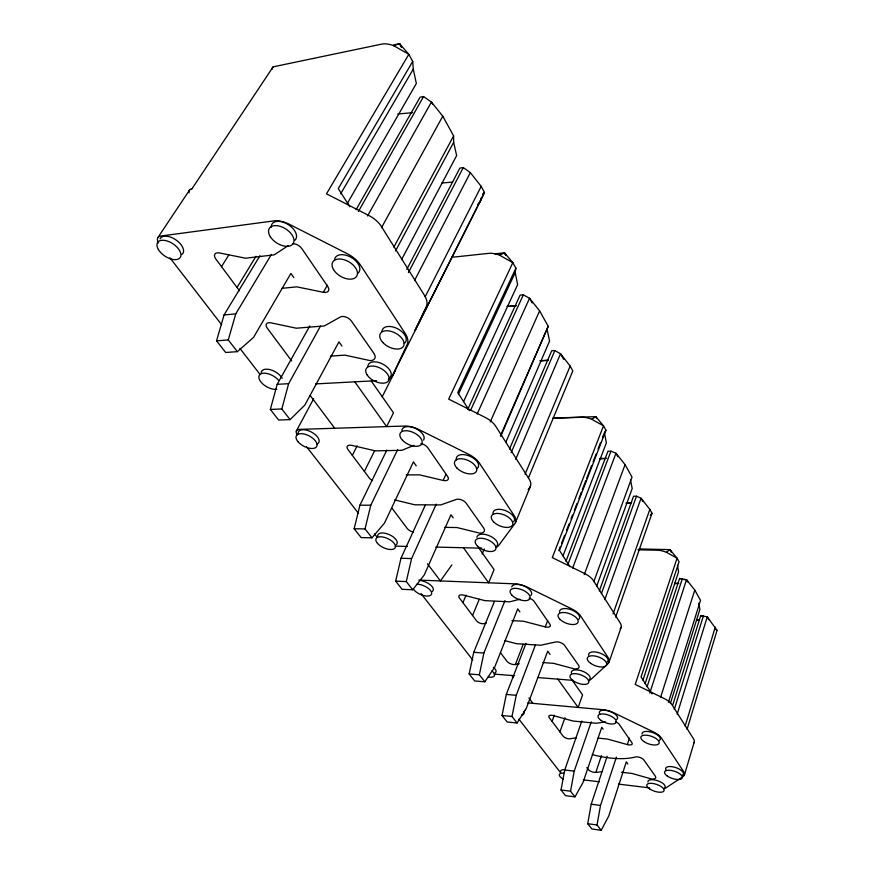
<?xml version="1.0" encoding="UTF-8"?>
<svg xmlns="http://www.w3.org/2000/svg" width="874" height="874" viewBox="0 0 874 874"><rect width="100%" height="100%" fill="white"/><g stroke="black" fill="none" stroke-linecap="round" stroke-linejoin="round"><path stroke-width="1.31" d="M458.555 394.032L515.212 272.557L515.889 268.154L512.83 262.648L504.473 252.805L494.618 253.853M627.86 764.029L626.319 761.855L608.697 816.152L601.192 830.3L597.029 824.99L600.504 805.435L616.389 757.168M601.192 830.3L591.895 828.989L587.71 823.69L591.195 804.211L607.168 756.316M603.147 729.211L601.771 727.277L582.991 782.558L574.983 796.859L570.536 791.189L574.24 771.108L591.239 721.826M574.983 796.859L565.489 795.635L561.01 789.976L564.735 769.994L581.811 721.072M550.096 654.462L547.747 651.152L526.279 708.443L517.102 722.984L511.989 716.472L516.228 695.3L535.325 645.198M517.102 722.984L507.171 721.99L502.037 715.5L506.297 694.437L526.006 643.319M519.899 611.909L517.736 608.861L494.695 667.168L484.83 681.796L479.334 674.783L483.89 653.031L504.964 600.646M484.83 681.796L474.68 680.955L469.141 673.974L473.73 652.321L494.444 601.421M453.147 517.856L450.962 514.764L424.207 575.048L412.714 589.764L406.29 581.581L411.599 558.573L436.235 504.156M412.714 589.764L402.106 589.305L395.649 581.155L400.98 558.257L425.201 505.336M416.243 465.842L413.424 461.876L384.473 523.111L371.996 537.805L365.026 528.923L370.784 505.227L397.604 449.728M371.996 537.805L361.148 537.586L354.145 528.748L359.935 505.183L386.843 450.066M341.942 346.082L338.959 341.843L304.851 405.088L290.092 419.607L281.821 408.956L288.639 383.697L320.507 326.078M290.092 419.607L278.653 420.033L270.35 409.436L277.189 384.309L309.822 325.915M500.824 436.181L548.206 326.319L539.619 310.849L529.546 298.252L523.329 294.844L520.106 295.128L467.798 409.261M293.861 277.637L290.9 273.431L253.547 337.386L237.357 351.654L228.267 339.942L235.751 313.886L271.453 254.4M237.357 351.654L225.678 352.484L216.544 340.849L224.061 314.946L259.928 255.754M481.443 197.557L480.416 200.987L392.59 375.394A20.91 11.766 27.8 0 1 388.351 379.294M684.44 774.867L694.24 742.059M687.04 729.386L717.062 630.362L707.263 616.891L700.719 615.58L672.707 705.209M685.107 726.163L715.271 627.106M677.175 714.145L707.263 616.891L708.88 619.71M674.313 709.36L703.461 615.711M670.391 703.406L699.899 609.353L698.763 603.279M668.468 702.259L700.522 600.383L694.797 590.07L686.516 579.691L679.568 578.468L645.11 683.73M660.536 697.539L694.797 590.07M649.797 693.027L686.516 579.691L683.719 579.593M598.024 738.104L607.528 739.076L627.346 744.593L629.444 738.148M647.175 686.527L682.375 578.566M643.002 680.059L678.585 571.814L677.448 565.249M586.804 767.656L588.115 769.393A5.047 1.988 19.9 0 0 595.817 772.408L601.454 755.628M609.123 661.989L621.086 627.423M615.646 617.131L652.004 513.311L649.841 509.389L641.079 498.235L636.49 496.214L633.563 496.214L599.324 590.89M613.078 613.876L649.841 509.389M559.928 731.866L564.975 717.74M604.786 599.684L641.079 498.235L643.024 501.621M601.421 593.577L636.49 496.214M552.073 721.4L554.356 715.118M596.647 586.29L632.197 488.533L630.515 480.066M593.796 581.68L632.022 477.128L625.074 464.618L615.984 453.235L610.959 451.181L607.965 451.235L565.97 561.239M584.225 574.688L625.074 464.618M572.656 568.024L615.984 453.235L617.929 456.731M511.956 620.616L523.635 621.261L545.256 626.887L547.659 620.551M568.111 563.861L610.959 451.181M562.987 555.908L606.359 442.965L604.426 432.521L605.966 430.237L603.508 425.824L595.839 416.658L553.22 418.067M558.737 550.609L560.212 546.796M561.687 542.983L564.637 535.369M566.592 530.289L569.05 523.941M571.017 518.861L572.492 515.048M574.458 509.979L576.916 503.621M578.883 498.541L581.341 492.193M582.313 489.659L585.755 480.766M586.738 478.231L591.654 465.536M593.129 461.723L596.079 454.098M598.045 449.028L600.493 442.67M602.459 437.601L603.934 433.788M500.474 652.67L506.909 661.247A5.528 2.425 21.6 0 0 515.376 664.535L523.209 644.28M605.966 430.237L559.502 550.445L569.826 566.472M515.442 522.663L530.387 486.392M528.442 477.925L572.831 370.882L570.165 366.064L560.507 353.773L554.87 350.55L551.723 350.736L509.52 449.017M472.55 615.493L479.28 599.247M525.066 474.232L570.165 366.064M482.153 554.007L484.262 548.992M462.925 602.678L466.104 595.139M515.715 459.287L560.507 353.773L563.675 359.323M511.159 452.688L554.87 350.55M505.827 442.189L549.571 341.089L547.2 329.913M500.409 435.798L548.206 326.319M490.248 421.902L539.619 310.849M477.095 414.101L529.546 298.252L532.157 302.95M406.192 474.943L419.367 474.822L443.129 480.449L445.937 474.276M470.551 410.387L523.329 294.844M463.559 401.625L517.616 284.662L515.212 272.557M515.889 268.154L457.757 392.59L469.414 410.66M392.59 375.394L407.066 344.782A21.664 12.629 28.1 0 0 405.143 333.355L360.612 265.281A22.833 13.689 30.7 0 0 347.087 253.624L289.72 224.487A23.15 13.689 32.5 0 0 273.289 220.969L160.499 236.078A9.822 5.331 34 0 0 158.522 242.939M364.392 471.447L374.607 450.776M382.244 396.72L395.551 370.292M352.331 455.376L357.138 445.827M425.212 296.712L481.181 186.37L470.343 172.626L463.296 167.59L459.888 168.092L406.803 269.345M414.516 280.576L470.343 172.626M408.42 272.601L463.296 167.59M401.527 259.654L456.643 155.594L453.661 142.364L453.617 135.918L442.779 116.176L431.428 102.029L423.573 96.555L420.088 97.189L356.133 209.618M296.308 431.101L313.657 398.773M395.496 251.013L453.661 142.364M393.846 247.156L453.617 135.918M381.49 227.688L442.779 116.176M367.561 215.944L431.428 102.029L432.739 104.399M281.909 288.344L296.789 286.847L323.347 292.287L327.357 285.164M358.395 211.508L423.573 96.555M340.663 193.853L413.282 69.112L412.703 61.409L408.813 54.319L399.604 43.7L393.475 44.967M412.703 61.409L338.282 188.587L349.851 206.767M237.029 287.491L255.995 256.29M221.526 266.646L228.737 255.066M157.932 237.488L189.603 189.964M189.046 192.848A9.57 5.484 35 0 1 192.171 188.489L273.136 66.85L381.108 44.246A21.009 14.792 36.5 0 1 393.693 45.721L399.604 43.7L401.483 47.218L399.582 43.7M451.913 564.877L440.42 580.937L427.441 563.763M528.158 489.669L529.688 487.572A18.485 10.018 22.9 0 0 529.076 478.974L495.886 426.512A19.217 10.805 24.3 0 0 484.95 417.291L448.679 399.123L512.83 262.648L499.6 255.219A18.048 11.755 26.7 0 0 488.271 253.405L451.672 257.317M650.278 515.267L652.004 513.311M482.47 194.126L484.502 192.466L481.181 186.37M637.9 549.801L656.898 550.238A14.727 7.724 18.7 0 1 666.425 552.302L669.965 549.615L677.066 558.18L679.076 561.796L641.057 677L651.949 693.89M288.114 245.725L274.228 254.837L245.561 258.201L219.385 252.936A7.571 4.228 32.9 0 0 215.747 258.879L239.465 290.758M552.761 418.22L581.363 417.269A16.147 9.472 21.4 0 1 591.72 419.269L595.839 416.658L596.876 418.602L595.817 416.658M499.6 255.219L504.473 252.805L505.948 255.536L504.462 252.805M413.981 445.325L401.92 450.318L375.307 450.864L351.829 445.369A6.446 3.321 26.7 0 0 347.852 449.4L369.451 478.176A5.255 2.655 25.9 0 0 372.532 480.547M519.943 599.193L509.782 601.815L484.906 600.646L463.515 595.128A5.714 2.655 22.8 0 0 459.363 597.914L476.592 620.868A4.687 2.13 22.4 0 0 483.77 623.643L486.305 623.02M515.376 664.535L519.232 663.737M605.595 721.858L596.276 723.268L572.983 721.028L553.351 715.587A5.178 2.152 20.6 0 0 549.167 717.521L563.238 736.269A4.261 1.737 20.4 0 0 569.75 738.803L576.436 737.853M595.817 772.408L602.011 771.698M224.061 314.946L235.751 313.886M509.509 306.326L516.163 305.736M397.801 113.97L412.626 112.702M441.774 183.016L452.546 182.098M540.208 360.951L548.206 360.328M506.964 306.37L516.217 305.66M216.544 340.849L228.267 339.942M599.957 458.937L605.3 458.555M626.057 503.315L631.487 502.921M696.589 620.464L699.233 620.289M674.794 583.745L678.661 583.482M330.372 356.111L344.924 355.15L370.259 360.634A9.822 5.561 28.2 0 0 374.028 353.555L351.479 321.129A7.342 4.228 29.3 0 0 340.379 316.967L324.341 325.936L296.275 328.209L271.006 322.823A7.145 3.911 30.5 0 0 267.193 328.034L291.665 360.94M540.099 360.7L548.162 360.219M277.189 384.309L288.639 383.697M315.59 383.915L376.497 380.682M270.35 409.436L281.821 408.956M599.761 458.468L606.567 458.326M626.319 502.703L631.574 502.714M359.935 505.183L370.784 505.227M444.691 527.361L456.894 527.535L479.64 533.118A8.554 4.326 23.2 0 0 483.759 528.169L466.115 503.129A6.358 3.277 23.8 0 0 456.348 499.404L440.791 504.921L414.779 504.801L394.567 499.895M354.145 528.748L365.026 528.923M638.992 548.927L669.954 549.615L671.254 552.007L669.965 549.615M395.212 546.13L407.382 546.414M435.755 547.091L481.716 548.173M400.98 558.257L411.599 558.573M674.597 583.231L678.617 583.351M418.832 580.096L514.567 583.821A17.447 8.369 21.7 0 1 527.776 587.372L571.214 608.632A17.414 8.303 20.7 0 1 580.751 616.192L607.976 657.335A16.868 7.724 20 0 1 607.922 663.781L591.108 679.251A16.398 7.32 20.3 0 1 588.388 680.693M395.649 581.155L406.29 581.581M696.491 619.994L699.2 620.125M473.73 652.321L483.89 653.031M542.896 662.568L553.603 663.344L574.349 668.883A7.68 3.452 20.4 0 0 578.654 665.343L564.528 645.34A5.692 2.611 20.7 0 0 555.766 641.964L540.711 645.241L516.381 643.668L504.691 640.566M494.149 674.105L514.6 675.722M537.565 677.536L572.94 680.333M469.141 673.974L479.334 674.783M506.297 694.437L516.228 695.3M527.754 702.893L602.383 709.644A15.798 6.73 19.6 0 1 614.433 713.097L653.228 731.833A15.808 6.664 18.9 0 1 661.498 738.191L683.599 771.567A15.371 6.238 18.6 0 1 683.02 776.604L665.966 787.856A14.978 5.943 18.9 0 1 663.923 788.709M502.037 715.5L511.989 716.472M621.392 772.234L632.011 773.457L651.064 778.865A7.003 2.797 18.9 0 0 655.413 776.32L643.843 759.965A5.178 2.109 19.1 0 0 635.911 756.873A65.495 27.389 20 0 1 592.343 754.655M564.735 769.994L574.24 771.108M583.231 779.848L599.466 781.815M618.421 784.098L649.546 787.867M561.01 789.976L570.536 791.189M591.195 804.211L600.504 805.435M587.71 823.69L597.029 824.99M679.568 578.468L681.644 579.036M700.719 615.58L703.854 616.596M714.954 629.072L717.062 630.362M393.693 45.721L408.813 54.319L326.505 193.831L368.544 215.343A22.374 13.984 31.2 0 1 381.687 226.956L424.447 295.346A21.249 12.913 28.5 0 1 426.151 306.927L414.921 330.601L484.502 192.466L480.416 200.987A19.097 12.935 29.7 0 1 477.674 204.429M591.72 419.269L603.508 425.824L552.292 557.623L584.302 573.388A17.141 8.554 20.6 0 1 593.632 580.97L620.027 622.67A16.606 7.964 19.9 0 1 620.278 628.854M666.425 552.302L677.066 558.18L635.212 684.44L663.847 698.359A15.579 6.883 18.7 0 1 671.964 704.739L693.443 738.683A15.164 6.457 18.3 0 1 693.574 743.217M306.556 446.69L358.548 513.409M374.476 533.861L377 537.084M421.039 593.599L472.758 659.979M518.872 719.149L560.398 772.441M169.96 257.841L221.581 324.669M239.902 348.376L259.884 374.247M511.902 675.515L513.519 677.656M528.901 698.009L532.954 703.362M392.12 508.362L407.218 528.475A6.151 3.015 24.5 0 0 413.511 532.124M310.237 395.551L334.731 428.26M463.449 547.736L488.642 582.805L494.072 569.64L478.526 547.627M557.82 679.142L578.162 707.459L582.576 694.928L571.749 679.601M354.8 381.829L386.647 426.621L393.475 412.801L371.264 381.031M348.802 205.412L347.426 203.238L416.341 83.5L413.282 69.112M686.516 579.691L687.827 582.04M599.815 714.2A9.603 4.108 19.6 0 1 608.981 711.075A9.603 4.108 19.6 0 1 616.662 719.477M615.504 721.771A5.331 2.261 19.5 0 1 619.12 724.229L631.946 742.78A5.255 2.185 19.3 0 1 627.346 744.593M560.747 772.376A8.674 3.354 20.3 0 1 564.812 769.677M666.032 770.027A9.341 3.791 18.5 0 1 675.449 767.492A9.341 3.791 18.5 0 1 682.43 775.238M642.029 734.029A9.614 4.053 18.8 0 1 653.162 732.729A9.614 4.053 18.8 0 1 659.346 740.54M647.929 782.055A9.068 3.594 18.8 0 1 658.122 780.908A9.068 3.594 18.8 0 1 664.371 787.998M525.471 709.349A9.188 3.813 21.3 0 1 525.187 710.311M523.799 711.797A9.21 3.802 21.3 0 1 521.636 715.019M563.217 779.138A8.685 3.343 20.3 0 1 563.599 773.151M511.727 586.913A10.619 5.113 21.8 0 1 524.334 586.137A10.619 5.113 21.8 0 1 530.911 595.413M529.065 598.166A5.889 2.808 21.5 0 1 534.09 601.367L549.91 624.222A5.779 2.698 21.1 0 1 545.256 626.887M493.384 667.288A9.494 4.086 22 0 1 494.979 673.024M588.639 655.194A10.237 4.698 19.9 0 1 600.143 653.14A10.237 4.698 19.9 0 1 607.146 662.077M559.568 612.27A10.586 5.058 20.6 0 1 571.257 609.779A10.586 5.058 20.6 0 1 578.73 619.36M571.399 673.144A9.931 4.425 20.2 0 1 582.04 670.992A9.931 4.425 20.2 0 1 589.447 679.546M420.744 580.598A10.16 4.687 23.7 0 1 430.98 585.405A10.16 4.687 23.7 0 1 432.401 591.414M416.843 584.225A10.182 4.676 23.7 0 1 430.5 590.442A10.182 4.676 23.7 0 1 426.151 596.002A10.182 4.676 23.7 0 1 413.249 588.825M491.931 670.948A9.505 4.075 22 0 1 488.195 677.022M271.148 227.284A14.115 8.369 32.7 0 1 286.956 223.81A14.115 8.369 32.7 0 1 294.888 240.306M292.812 243.649A7.779 4.589 32 0 1 301.858 248.642L327.783 286.519A7.549 4.403 30.6 0 1 323.347 292.287M261.173 372.488A12.116 6.347 29.4 0 1 270.405 369.735A12.116 6.347 29.4 0 1 282.215 378.289M381.982 331.333A13.154 7.691 27.9 0 1 397.932 328.93A13.154 7.691 27.9 0 1 404.247 343.438M334.491 260.332A13.886 8.369 30.6 0 1 350.78 257.175A13.886 8.369 30.6 0 1 357.947 273.201M367.878 366.567A12.64 7.112 27.6 0 1 382.692 364.032A12.64 7.112 27.6 0 1 389.575 377.677M160.106 238.755A13.547 7.374 33.9 0 1 176.493 240.295A13.547 7.374 33.9 0 1 181.781 254.531M191.592 189.287A9.002 5.178 35 0 1 192.171 188.489M276.785 389.334A12.149 6.326 29.4 0 1 261.282 382.419A12.149 6.326 29.4 0 1 262.965 373.253A12.149 6.326 29.4 0 1 278.478 380.179M272.087 69.264A8.412 5.484 38.1 0 1 273.136 66.85M496.082 547.397A18.234 9.166 23 0 0 498.781 545.31L514.753 523.799A18.802 9.745 22.9 0 0 514.01 515.365L479.618 463.406A19.567 10.532 24.2 0 0 468.42 454.185L419.061 429.647A19.687 10.586 25.7 0 0 404.454 426.053L299.454 429.374A8.325 4.217 27.8 0 0 297.324 434.859M401.876 430.412A11.985 6.468 25.7 0 1 415.216 428.293A11.985 6.468 25.7 0 1 423.529 440.07M420.951 443.642A6.631 3.551 25.3 0 1 427.747 447.685L447.739 476.57A6.489 3.409 24.5 0 1 443.129 480.449M377.666 536.472A10.564 5.036 24.8 0 1 389.192 534.582A10.564 5.036 24.8 0 1 396.293 544.677M493.089 514.098A11.417 5.921 22.7 0 1 505.106 510.492A11.417 5.921 22.7 0 1 513.704 521.647M456.436 459.986A11.897 6.424 24.1 0 1 470.048 456.294A11.897 6.424 24.1 0 1 476.461 468.912M476.909 537.313A11.034 5.539 22.9 0 1 490.74 536.374A11.034 5.539 22.9 0 1 495.809 546.807M298.209 434.334A11.493 5.823 27.7 0 1 311.188 431.92A11.493 5.823 27.7 0 1 317.033 444.047M601.148 720.482A9.625 4.086 19.7 0 0 616.17 722.372A9.625 4.086 19.7 0 0 604.218 714.058A9.625 4.086 19.7 0 0 601.148 720.482M643.777 741.48A9.625 4.042 18.9 0 0 658.996 743.49A9.625 4.042 18.9 0 0 647.263 735.296A9.625 4.042 18.9 0 0 643.777 741.48M667.31 776.068A9.352 3.769 18.5 0 0 682.157 778.199A9.352 3.769 18.5 0 0 670.893 770.409A9.352 3.769 18.5 0 0 667.31 776.068M649.797 789.025A9.079 3.572 18.8 0 0 663.978 790.883A9.079 3.572 18.8 0 0 652.572 783.432A9.079 3.572 18.8 0 0 649.797 789.025M512.077 595.347A10.63 5.091 21.8 0 0 529.371 599.367A10.63 5.091 21.8 0 0 518.916 588.792A10.63 5.091 21.8 0 0 512.077 595.347M559.873 619.24A10.608 5.036 20.7 0 0 577.266 623.337A10.608 5.036 20.7 0 0 567.204 612.98A10.608 5.036 20.7 0 0 559.873 619.24M590.606 663.311A10.259 4.676 19.9 0 0 606.589 664.994A10.259 4.676 19.9 0 0 593.774 655.85A10.259 4.676 19.9 0 0 590.606 663.311M571.847 679.633A9.942 4.403 20.2 0 0 588.104 683.359A9.942 4.403 20.2 0 0 578.26 674.105A9.942 4.403 20.2 0 0 571.847 679.633M270.295 236.679A14.148 8.347 32.6 0 0 292.353 244.589A14.148 8.347 32.6 0 0 281.166 226.661A14.148 8.347 32.6 0 0 270.295 236.679M158.358 249.451A13.58 7.353 33.8 0 0 179.137 258.606A13.58 7.353 33.8 0 0 169.327 241.803A13.58 7.353 33.8 0 0 158.358 249.451M333.551 269.618A13.918 8.347 30.6 0 0 355.565 277.539A13.918 8.347 30.6 0 0 345.175 260.091A13.918 8.347 30.6 0 0 333.551 269.618M382.779 342.466A13.176 7.669 27.9 0 0 403.471 346.246A13.176 7.669 27.9 0 0 389.52 331.006A13.176 7.669 27.9 0 0 382.779 342.466M367.178 374.99A12.673 7.09 27.5 0 0 387.444 381.883A12.673 7.09 27.5 0 0 377.59 367.014A12.673 7.09 27.5 0 0 367.178 374.99M402.553 440.332A12.007 6.446 25.7 0 0 421.574 444.2A12.007 6.446 25.7 0 0 408.945 431.046A12.007 6.446 25.7 0 0 402.553 440.332M298.231 441.96A11.515 5.812 27.7 0 0 316.322 447.029A11.515 5.812 27.7 0 0 305.059 434.269A11.515 5.812 27.7 0 0 298.231 441.96M377.546 543.431A10.586 5.026 24.8 0 0 394.524 548.511A10.586 5.026 24.8 0 0 384.888 537.499A10.586 5.026 24.8 0 0 377.546 543.431M456.873 467.972A11.919 6.402 24.1 0 0 476.024 471.938A11.919 6.402 24.1 0 0 463.897 459.079A11.919 6.402 24.1 0 0 456.873 467.972M493.471 521.723A11.438 5.91 22.7 0 0 512.011 525.755A11.438 5.91 22.7 0 0 500.638 513.814A11.438 5.91 22.7 0 0 493.471 521.723M477.63 546.25A11.056 5.517 22.9 0 0 495.383 549.833A11.056 5.517 22.9 0 0 483.737 538.548A11.056 5.517 22.9 0 0 477.63 546.25"/></g></svg>
